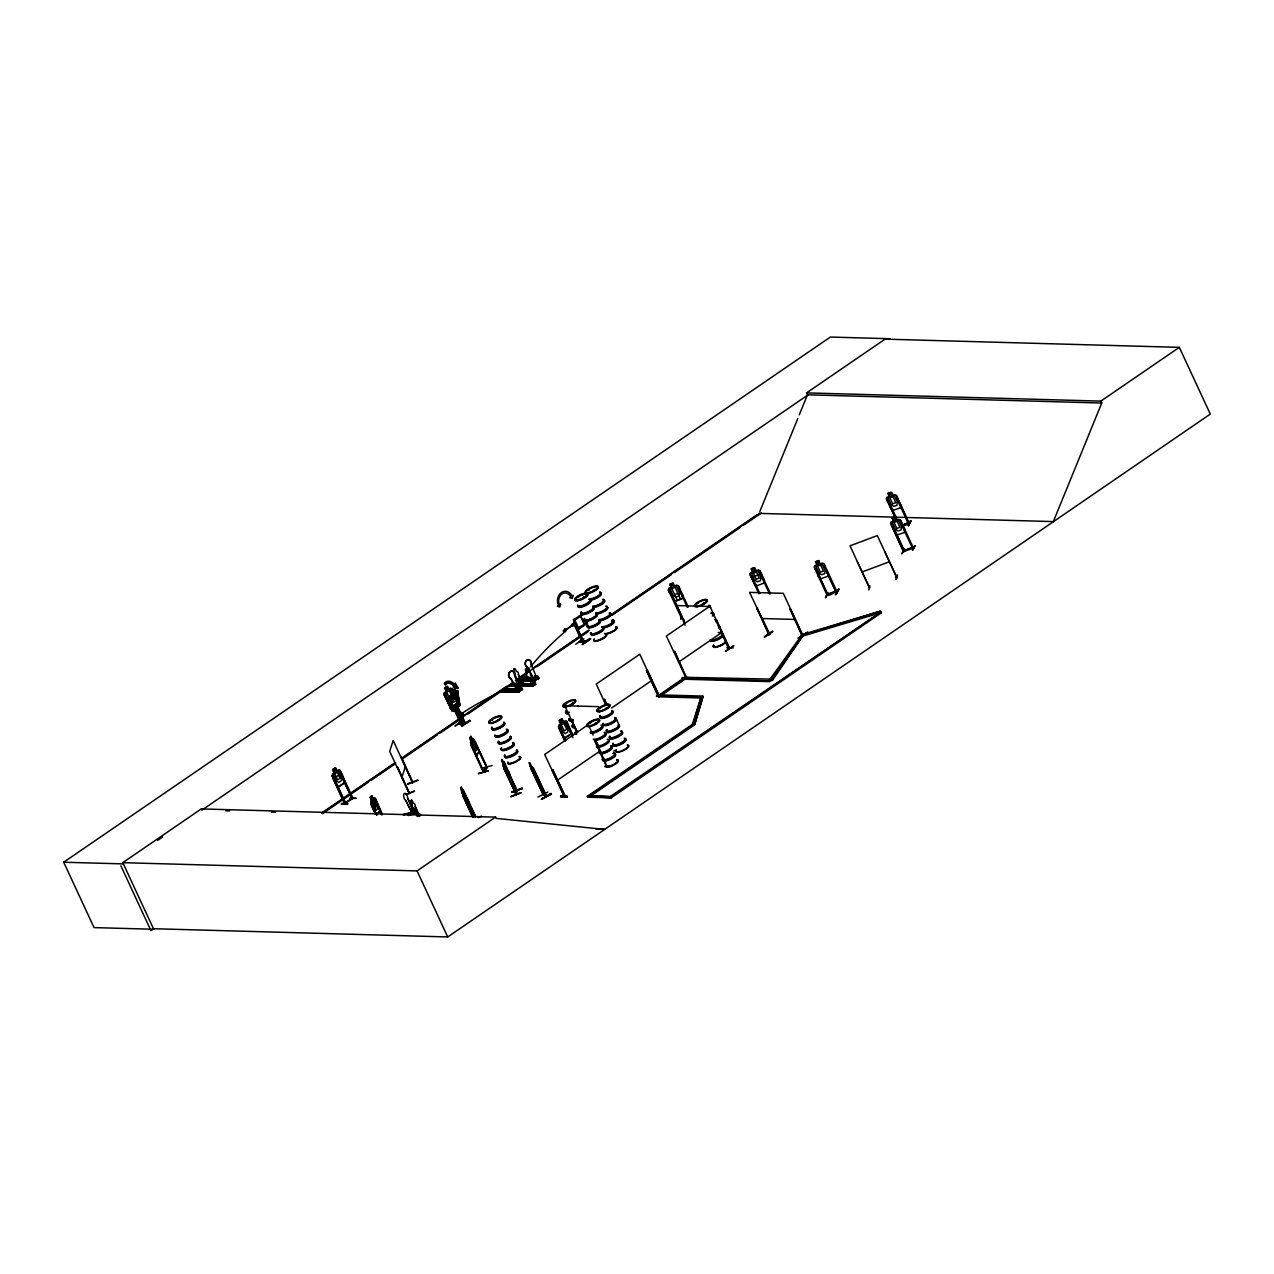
<?xml version="1.0" encoding="UTF-8"?>
<svg xmlns="http://www.w3.org/2000/svg" width="1274" height="1274" viewBox="0 0 1274 1274"><rect width="100%" height="100%" fill="white"/><g stroke="black" fill="none" stroke-linecap="round" stroke-linejoin="round"><path stroke-width="1.5" d="M412.314 809.659C411.932 812.111 413.493 805.709 413.811 812.939L408.699 814.484M517.849 687.594C518.279 688.326 518.47 688.31 519.107 687.578M517.77 688.199L518.805 688.422L517.658 688.119M521.034 683.119L522.945 682.546L523.471 684.472L534.969 684.759L534.984 682.88L533.615 682.991L534.347 683.995L531.624 685.858L531.099 684.711L531.736 685.476L534.029 683.899M533.519 685.014L533.121 683.485M532.994 683.039L533.408 683.485M535.462 677.115L534.698 676.207M420.611 815.599L420.102 814.07L418.78 814.659M564.939 631.745C562.535 633.576 563.076 627.047 564.939 631.745A303.483 287.669 68.8 0 0 530.462 666.907M572.36 624.945L565.672 630.009L572.711 625.216M419.146 814.325L418.382 814.691M420.388 815.121C416.057 815.201 419.433 812.541 419.242 816.156L418.891 813.704L419.91 815.583M412.489 809.595L412.887 811.554L411.183 813.64L410.562 812.286L415.499 810.837L414.862 809.468M414.353 812.271L412.712 809.946M530.446 763.365L529.236 762.696L533.663 772.729L536.418 776.232L535.781 773.987M682.514 594.496L682.832 598.207L674.87 601.439L668.34 590.037L668.882 588.413L671.366 587.537L670.156 589.336L672.943 595.34L675.841 597.219L678.994 595.929L679.504 592.681L676.717 586.677L674.519 586.295L676.781 585.196L678.501 585.897L688.294 607.013M671.191 587.521L669.71 584.256L673.102 582.871L680.491 599.146M674.87 601.439L682.832 598.159L678.501 585.849M344.474 782.634L344.091 778.876L340.015 770.229L336.798 770.929L335.38 767.728L332.625 769.56L334.186 772.777L331.973 775.755L344.904 803.942C343.614 803.146 345.636 801.266 345.381 803.432L344.681 803.926M345.811 803.353L333.374 777.236L345.588 803.321M564.111 796.568L564.923 796.011L552.789 769.862L565.13 796.075L564.191 796.521L552.056 770.372L553.012 769.878M658.722 696.814L646.444 670.618L658.499 696.814L658.897 695.254M686.925 677.513L685.794 678.118L685.476 677.051M717.119 622.572L728.632 648.769L729.094 647.208M670.22 591.582L669.296 591.948L670.22 591.582L682.354 617.715M678.485 588.094L679.408 587.728L678.485 588.094L687.371 607.395M680.905 617.189L681.526 618.097L668.34 590.005M681.08 617.126L682.147 616.998M451.33 707.532L450.232 708.057L451.649 708.169L444.578 693.852L443.846 694.362L451.76 710.335L450.216 708.121M452.716 710.366L450.534 696.002L449.531 696.368L452.047 710.796L459.962 705.223L457.509 690.827L459.388 705.732L458.353 702.468M453.783 708.774L459.659 704.793L457.907 701.289M517.945 688.183C521.209 695.222 516.034 683.804 520.031 689.091L522.738 689.425L521.464 687.562L519.394 687.737M518.645 687.801L518.168 687.562M534.602 676.446L535.669 676.239L534.698 677.099M575.02 624.515L572.79 625.964L572.09 624.467L574.096 623.082L575.115 624.244M574.813 625.582L576.135 624.308L574.558 625.311L582.409 641.921L583.301 641.3L573.443 619.737L574.478 619.164M513.868 668.611L515.206 668.834L516.464 671.446A2.516 2.086 -88.4 0 1 518.438 674.615L521.958 683.278L520.047 684.52L515.779 676.367A2.516 2.086 -88.4 0 1 514.648 672.688L513.74 668.818M525.493 669.71L526.688 673.022A2.516 2.086 -88.4 0 0 527.898 676.701L532.166 684.855L533.997 683.612L530.462 674.949A2.516 2.086 -88.4 0 0 528.503 671.78L527.149 669.153M606.79 767.075L608.08 766.63M370.431 797.333L371.578 802.477L376.308 810.216L377.677 808.656L377.215 805.248L371.705 795.788M411.072 800.773L412.187 804.388A2.516 1.465 77.7 0 0 413.668 808.034L417.808 816.188M458.513 702.197L452.206 706.513L458.513 702.197L457.78 690.986L456.697 690.635L457.78 691.129M446.171 691.368L443.989 694.362L451.729 710.335M444.069 694.362L444.371 692.626M416.12 811.251L415.021 809.277L412.043 809.834M565.051 741.006L558.522 726.817L558.856 725.097L565.162 720.813L566.627 721.307L571.214 733.776L564.844 738.076L562.598 735.448M488.117 770.866L478.546 773.414M501.016 692.148L504.982 688.438C512.259 687.562 494.726 695.715 506.718 688.486M501.176 691.75L519.473 691.671L501.51 691.83M504.186 689.935L505.109 688.788M505.014 689.409L505.173 689.011A193.043 18.76 -22.1 0 0 462.414 713.058C458.688 716.625 465.711 715.096 462.414 713.058M520.222 684.409L520.668 685.953L509.25 685.635L533.631 685.683M532.261 684.743L532.787 685.89L535.844 684.122L524.092 683.708C521.655 687.849 507.514 685.316 510.173 685.03M510.396 685.03L513.119 683.167L511.511 684.106M520.716 679.345L523.28 677.147L517.451 679.886L517.483 680.842L535.239 680.873M520.748 678.596L538.791 678.485M520.859 678.548L538.472 678.708L538.026 676.207L535.908 676.446L538.345 677.8L537.708 676.43L535.16 676.271M520.891 677.975L521.544 677.099L518.821 678.962M501.813 691.607L519.107 691.686M532.787 686.256L521.607 685.348M521.814 685.603L520.795 685.699M508.023 690.062L521.91 690.062M517.148 684.297L523.805 683.788L512.052 683.374L509.425 685.332M523.471 683.692L517.26 684.042M523.55 684.058L521.369 685.571M535.016 684.536L535.813 684.186L517.228 683.883M539.3 678.118L537.071 677.864L536.29 676.16M408.333 815.551L413.907 813.624M414.289 813.194L408.301 814.962M415.754 811.729L413.859 814.038M415.881 811.204L402.918 814.5M415.881 811.57L404.447 814.691M521.496 683.071L520.509 682.705L521.416 682.944M532.628 683.151L533.424 683.342L532.723 682.944M535.908 676.446L535.191 676.988M418.557 814.197L418.716 814.054M466.268 797.03L466.921 801.489L462.765 793.575L461.156 787.284L475.664 817.096M460.949 788.622L461.268 787.252M462.08 792.81L460.774 788.606M475.759 816.73L463.545 790.326L462.876 789.657L462.685 790.66L461.188 787.443M462.191 792.762L463.035 789.737M472.686 817.319L463.083 796.043L473.148 816.825M464.086 792.476L475.409 816.873M466.077 797.699L465.727 798.925L463.29 791.695L475.313 817.239M468.959 802.493L468.036 805.709L466.555 802.875M501.59 760.769L502.004 759.336L517.308 790.899L516.416 790.119M502.227 760.244L502.497 762.107L502.72 761.326M503.501 762.553L503.74 761.709L502.816 764.91M503.724 768.493L516.257 794.514L503.294 766.343L503.134 763.874M503.628 761.741L509.759 774.672L508.788 777.809L509.696 774.592M510.826 796.791L521.162 792.667L510.842 796.505M512.037 792.269L522.308 788.367M515.763 794.673L515.954 793.145M515.652 793.559L516.527 790.437M515.413 793.686L516.894 790.294M504.393 762.378L516.846 790.788M517.403 790.565L516.209 794.498L503.294 766.343M397.44 767.123L409.559 793.288L409.161 792.285M400.864 756.422L412.537 782.714M407.776 784.211L417.999 780.5M397.488 766.932L409.209 793.399L389.701 751.373L393.188 740.481L412.633 782.698M522.324 684.106L521.448 682.195L522.42 684.106C521.4 686.208 519.537 681.51 521.369 683.151M532.548 683.151L533.583 682.53L534.459 684.441M857.338 561.834L869.585 587.776M869.999 585.817L868.804 589.958M884.682 551.61L896.896 577.584M895.972 577.265L896.466 576.628L896.848 577.759L877.34 535.59L850.013 545.813L869.521 587.983M896.004 579.16L897.262 575.084M896.227 579.559L897.533 575.529M401.836 777.506L405.323 766.63M461.299 725.193L462.685 724.619L461.299 725.193L453.815 708.742M880.971 611.966L609.991 797.795L609.609 796.983L880.971 611.966L881.353 612.794L611.217 797.827L587.68 797.174L587.298 796.361L692.355 724.396L701.05 697.181L702.643 696.082L701.433 697.993L658.037 696.782L657.671 695.97L684.902 677.306L772.363 679.138L804.101 633.99L772.729 679.95L769.241 681.606L684.918 679.249L684.536 678.437L768.859 680.794L802.19 634.563L880.27 611.186L880 612.937L803.83 635.742L803.448 634.914L880.27 611.186M587.68 797.174L692.738 725.209L701.05 697.181L657.671 695.97M694.346 723.648L692.355 724.396L692.738 725.209L694.728 724.46L703.057 696.432L701.05 697.181M694.728 724.46L703.057 696.432M574.192 620.804L574.256 619.164L574.765 620.247M586.645 622.413C583.412 626.012 575.211 627.875 578.81 628.974M545.368 795.597L545.511 795.772M545.798 796.537L531.417 767.059L535.223 773.668M530.812 766.04L529.236 762.696L532.994 767.983L546.594 796.425L533.551 768.302L530.127 765.435L543.584 794.721L530.764 768.572M668.468 590.037L668.993 588.508M896.227 519.999L886.449 498.898L886.991 497.338L886.577 498.898M890.717 523.534L891.243 522.053M420.866 815.376L418.748 815.471M750.577 572.902L750.052 574.383L754.033 582.951M525.414 669.71L526.242 668.834M486.509 767.075L483.276 770.659M487.178 767.267L483.34 772.06M487.194 767.298L473.227 738.522L479.263 751.485L476.619 755.179L479.374 751.453M444.419 683.851L444.769 683.151A10.511 5.367 50.9 0 1 453.05 684.249L454.054 685.093L455.344 683.246L458.114 687.833L457.27 688.533L453.337 687.036L454.627 685.189A8.998 4.586 50.9 0 0 446.664 683.533L445.502 684.823L444.419 683.851L445.629 682.45A10.511 5.367 50.9 0 1 453.91 683.549L454.914 684.393L454.022 685.062M445.279 683.151L446.362 684.122M453.337 687.036L454.627 685.189M454.914 684.393L455.344 683.246M759.814 511.543L797.795 418.509M799.276 414.862L807.461 394.797L806.585 392.886L885.064 339.139L1179.326 347.356L1210.3 414.082L604.672 829.422L496.112 818.37L495.538 817.144L201.276 808.926L122.798 862.673L153.708 929.256L94.037 927.599L63.7 862.227L830.377 337.053L890.032 338.725M1053.343 521.592L1101.739 403.03L1100.847 401.119L806.585 392.886M750.848 576.182L751.756 575.848L759.782 593.429M760.737 572.79L759.814 573.109L769.592 593.875M454.898 691.989L456.363 692.021L457.159 697.356L456.172 700.573L453.703 702.308L452.031 700.939L451.251 695.604L452.429 693.709L451.904 690.827L454.563 688.963L454.993 692.037L456.761 690.795L450.534 694.951L449.913 696.607L452.286 706.56L451.06 704.156M752.727 572.058L751.246 568.793L754.574 567.615L756.071 570.832M763.811 579.495L759.925 570.784L758.205 570.115L750.45 572.87L749.924 574.383L758.874 593.764M756.453 585.801L753.937 582.966L756.438 585.865L764.289 583.03L763.938 579.431M483.26 772.124L471.221 745.959L471.874 745.417L483.706 771.614M445.502 684.823L445.804 684.234A8.998 4.586 50.9 0 1 453.767 685.89M818.752 560.624L815.424 561.802L817.064 565.099L815.917 566.739L818.704 572.743L821.555 574.749L824.644 573.682L825.106 570.545L822.319 564.541L820.153 564.048L818.752 560.624L815.583 561.882M815.089 569.08L815.997 568.761L827.925 595.149L815.997 568.761M818.131 575.928L820.647 578.778L828.45 576.071L828.1 572.488M823.975 566.166L836.19 592.314L823.975 566.166L824.883 565.847M820.647 578.778L818.258 575.832M827.16 595.229L814.166 567.264L814.675 565.752L822.383 563.108L824.087 563.856L837.129 591.964C837.719 589.193 830.744 596.232 827.24 595.356M827.638 594.13L826.89 594.21M825.393 597.729L827.941 592.585L825.823 597.474M825.791 597.522L827.638 593.238M835.569 591.391L827.845 594.353M836.604 593.875C844.296 577.918 829.04 605.962 838.833 589.48M836.047 594.098L838.388 589.559M887.755 493.357L889.395 496.685L888.233 498.325L891.02 504.329L893.87 506.335L896.96 505.284L897.422 502.147L894.635 496.143L892.485 495.634L891.004 492.369C883.025 495.57 893.854 489.089 892.564 495.443M886.449 498.898L896.625 520.254L898.775 520.763L901.562 526.767L901.1 529.904L898.011 530.971L895.16 528.949L892.373 522.945L893.536 521.321L891.896 517.977L895.208 516.846L896.705 520.063M888.312 500.363L887.325 500.825L888.312 500.363L898.027 521.273M896.402 495.443L909.206 523.678L896.402 495.443L894.714 494.71L886.975 497.386M890.462 507.514L892.963 510.364L900.734 507.721L900.384 504.138M896.37 497.608L897.278 497.29L896.37 497.608L908.41 523.933L907.884 522.977L909.063 522.436M895.208 516.846L892.039 518.104M891.466 525.445L892.453 524.984L904.381 551.371L903.505 551.642L891.545 525.302M892.453 524.984L904.476 551.308M894.587 532.15L897.103 535L904.906 532.293L904.556 528.71M901.339 522.069L900.431 522.388L912.646 548.537L913.506 548.234L900.543 520.079L898.823 519.378L891.115 522.022L890.59 523.518L903.616 551.594L903.123 550.527L904.094 550.352M908.41 523.933L908.187 522.706L901.737 525.398L909.079 522.451M910.432 520.748C905.862 532.898 910.416 518.693 911.165 521.082M910.607 521.114L908.473 525.573M908.362 525.684L910.703 521.162M904.349 548.871L902.119 553.282M901.849 553.935L904.508 549.285M912.996 547.294L912.041 547.629L912.646 548.537M912.216 547.724L904.301 550.559L913.092 547.103M912.503 550.304L915.21 545.654M912.55 550.193L914.843 545.782M449.531 696.368L452.047 710.796L451.314 708.599L452.222 707.978M451.617 710.621L459.771 705.016M459.388 705.732L457.175 701.799M491.541 720.176L492.226 719.38L491.653 719.985M508.836 690.572L511.113 689.616M510.985 689.345L508.788 690.365M498.421 719.858L497.847 720.176M498.723 720.113L498.261 719.523M525.414 679.217L527.691 678.262M527.563 677.991L525.366 679.026M577.727 596.853L578.492 596.853M577.982 597.156L578.173 596.789M583.54 597.331L584.495 596.678M588.699 589.48L588.126 589.719M588.254 589.639L589.002 589.766M584.623 597.044L585.371 596.869M583.747 597.076C582.361 599.003 587.011 596.678 584.463 596.71M594.178 589.926L594.432 589.751M594.417 589.926L595.372 589.591L594.592 590.101M595.754 589.926L594.751 590.435M565.99 703.184L565.608 703.949L566.468 703.662M572.918 703.184L571.564 703.949L572.981 703.853M571.978 703.678L572.599 703.184M590.021 723.011L590.547 722.852M589.543 723.425L590.515 722.82L589.782 723.393M599.783 708.344L600.452 708.312M599.895 708.328L600.468 707.739M596.917 723.075L595.436 723.839L596.168 722.692M595.245 723.664L597.219 722.915M595.706 722.963L597.108 722.836L596.152 722.724M605.787 708.981L607.38 707.898M605.819 708.344L606.615 708.057M697.818 602.905L697.181 603.637L698.263 603.08M698.041 603.048L697.77 603.51M704.633 603.303C701.13 605.214 706.003 601.822 704.188 603.621M512.355 683.533L511.861 683.835M521.735 677.657L533.599 677.911M522.913 684.457L524.044 684.106M518.231 692.276L522.244 689.266M523.518 684.472L535.319 684.488M519.426 691.766L500.889 691.241M521.496 690.03L506.272 689.6M521.385 690.412L507.992 690.046M534.714 681.272L533.933 679.01L534.889 680.157L538.345 677.8M535.59 680.396L534.746 680.714L538.87 678.134M341.161 804.085L347.834 804.021M347.691 803.512C339.664 802.54 339.457 804.77 347.515 804.308M579.144 641.395L585.706 641.953M578.985 642.08L585.355 642.271M567.296 796.616L560.783 795.963L567.408 796.648L560.56 796.791L566.946 796.935M567.121 796.154L560.735 796.043M618.814 726.244L618.511 726.546M682.418 677.593L688.836 677.657L688.629 678.501M682.243 678.309L688.629 678.485M682.593 678.023L689.091 678.198M459.022 723.584L465.456 723.807L457.143 706.592M458.672 723.871L464.994 724.094M411.024 800.55L411.852 800.247M411.295 800.327L410.913 801.41M801.442 636.984L770.834 680.523L770.452 679.695M580.737 616.473L582.823 613.527L580.737 616.473L584.24 624.021L587.378 623.177M474.772 752.472L476.619 755.179L470.839 743.841L471.412 741.102L469.803 737.917L470.982 736.34L469.899 737.98L471.412 743.029L475.982 750.816L477.065 749.335L476.46 745.959L470.982 736.34M473.339 738.49L472.574 739.525M473.371 738.617L470.616 742.185L470.663 743.873L483.833 771.917M474.39 741.659L475.043 741.118L486.875 767.728L476.81 746.883M478.419 773.684L488.34 770.69L478.642 773.509M492.098 765.578L481.986 768.142M486.158 767.171L483.212 771.088M483.77 771.933L487.257 767.219M578.269 627.907L578.762 628.862L574.972 620.263M461.284 714.125C458.64 716.816 459.898 710.191 461.618 712.803M410.562 812.286L411.199 814.182M414.114 812.318L412.792 809.468L413.636 808.64L414.958 811.506M413.174 811.57L414.13 813.736M413.811 812.939L415.499 810.837M769.257 633.465L768.859 633.672M768.684 634.627L769.719 634.388L756.915 608.255L768.795 634.627M801.696 634.372L801.537 634.834M458.576 702.515L457.446 703.105L458.114 702.595M351.465 798.002L352.372 797.397M339.855 772.761L340.811 772.267L352.372 798.862L339.855 772.761L352.341 798.846M375.32 814.134L371.275 805.423L371.992 804.881L376.849 815.328M716.529 622.556L717.533 622.078L729.54 648.148M370.336 797.349L371.801 795.772M370.83 797.604L371.705 796.6L371.323 798.687M373.298 798.814L374.301 797.683L375.273 798.4M374.301 797.683L370.845 801.68L370.782 803.321L375.639 814.054M376.77 814.436L380.337 810.646L375.304 798.304L382.407 814.309M371.833 800.486L370.845 803.305L376.786 814.58L380.337 810.646M486.939 767.681L474.724 741.564M582.457 641.841L574.319 624.212L575.402 623.607L574.319 624.212M454.961 708.36L462.605 724.699M457.7 706.592L456.267 707.15L464.007 723.377L464.803 722.884L457.223 706.544M465.137 723.011L457.669 706.56M585.196 596.98L583.763 597.713M492.226 719.46L492.019 720.129M565.911 703.2L566.643 703.359M605.676 708.567L606.52 708.694M418.015 814.771L419.035 813.672M411.916 800.406L413.461 803.193A2.516 1.465 77.7 0 1 415.292 806.378L418.955 815.026L417.681 816.22L413.668 808.034M418.366 815.822L416.853 816.045M451.394 708.551L452.493 708.137L452.811 710.255M459.038 703.646C459.325 703.375 458.688 702.324 458.863 705.637M680.842 619.467L680.921 616.425M684.648 623.034L683.565 619.068M463.943 723.377L456.92 706.656M344.792 803.814L353.041 798.352L339.935 770.34L338.55 769.878L332.387 774.098M658.578 696.751L659.598 696.257M607.22 767.219L594.894 741.022L606.95 767.187L607.985 766.677M577.87 596.917L578.587 597.092M498.405 719.603L497.768 720.415M450.837 701.019L448.305 699.394L445.486 693.406L446.314 691.4L444.594 688.151L447.317 686.304L452.716 694.298M444.387 692.706L450.534 688.31L451.999 688.788L451.092 689.345L452.764 692.897M451.904 690.827L454.563 688.963M450.662 695.063L452.525 693.773L452.015 690.858M450.534 696.002L450.964 704.235M451.426 708.153L457.764 703.758M344.681 803.942L332.625 777.745L333.581 777.236M573.523 619.912L582.6 613.702M573.921 620.693L574.924 620.151M573.969 620.804L583.014 614.578M572.09 624.467L574.271 623.082M575.896 624.69L574.685 625.582L575.593 624.961M577.855 628.623L578.077 628.034M587.059 623.289L577.902 629.404L586.836 623.289M356.147 798.272L350.191 797.97M345.27 802.636L351.815 798.288M575.705 644.278L583.938 638.752M582.552 644.453C598.239 634.93 586.741 638.29 582.568 644.485M582.218 644.469L590.626 638.815M685.046 625.231L683.66 621.441M683.963 621.648L683.39 621.632M576.803 732.598L572.074 721.61L577.663 732.407M604.561 699.458L603.605 699.967L604.561 699.458L607.061 704.856M572.647 721.61L571.787 721.801M646.444 670.618L647.399 670.108L659.486 696.321M729.11 648.45L709.937 606.185L666.366 636.029L686.145 678.071L674.694 651.412L673.962 651.922M756.629 608.446L757.489 608.271M656.747 695.763L660.935 695.7M682.259 678.357L682.45 677.513M726.833 647.733L733.283 647.909M685.444 677.051L686.463 676.558L685.348 677.163M728.282 648.02L728.855 647.319M594.894 741.022L595.85 740.528L598.366 745.927M733.537 645.743L725.384 651.428L733.84 645.775M801.951 635.551L790.071 609.179L802.397 635.567M764.496 636.793L772.649 631.156L764.496 636.761M764.432 637.287L772.808 631.601M769.703 634.356L749.542 592.378L783.271 593.318L802.843 635.344M613.606 751.087L616.409 749.781M604.784 766.534L611.6 766.375L605.198 766.184M606.934 766.168L607.523 765.77M807.127 632.652C779.385 649.931 826.093 619.944 798.941 638.178M153.692 928.714L150.937 930.609L120.855 865.794M157.705 840.378L162.61 837.018M808.162 394.813L201.849 810.153L201.276 808.926M332.769 769.607L335.333 767.888M333.454 778.796L341.512 773.286M332.036 775.755L338.295 787.014L344.649 782.698L344.028 778.876M338.295 787.014L344.665 782.698M462.207 724.572L454.627 708.233L453.687 708.79L455.025 708.36M322.832 812.191L340.875 799.833M344.155 797.588L394.988 762.76M401.549 758.269L506.511 686.368M521.273 676.255L526.194 672.895M532.755 668.404L588.508 630.2M611.472 614.482L757.441 514.489M321.892 813.338L395.688 762.776M402.25 758.285L512.132 683.023M515.413 680.778L589.209 630.216M610.533 615.613L759.766 513.39M322.306 813.768L368.186 782.347M371.467 780.102L394.399 764.384M402.6 758.763L436.998 735.194M440.278 732.948L461.586 718.361M468.131 713.87L513.119 683.167M518.024 680.491L527.118 673.468M536.959 666.732L587.744 631.936M612.332 615.103L671.318 574.685M674.599 572.456L740.13 527.547M743.411 525.302L761.438 512.96M507.88 688.533L503.947 691.671L507.88 688.533L509.616 688.581L505.682 691.718L509.616 688.581M526.178 677.227C514.186 684.457 531.736 676.303 524.442 677.179L520.509 680.316M521.878 679.376L524.442 677.179M455.232 725.607L463.322 720.431M455.152 726.1L463.577 720.431M511.145 688.629L507.227 691.766L511.145 688.629L513.04 689.011L508.963 691.814L512.896 688.677M525.159 679.472L527.723 677.274L523.789 680.412M521.544 682.195L520.588 682.816M529.458 677.322L525.525 680.459L529.618 677.657M522.945 682.546L523.168 683.597L520.859 685.173L520.445 684.265M461.634 725.798L470.345 720.686L461.57 725.75L469.803 720.192L462.159 726.276M525.254 683.74L522.42 685.364M525.923 683.533L523.311 685.619L527.086 683.565M518.9 688.056L521.464 687.562M517.228 690.731L520.079 688.868L514.664 675.889A3.758 3.121 -88.4 0 0 512.514 671.255A3.758 3.121 -88.4 0 0 508.66 673.898A3.758 3.121 -88.4 0 0 510.81 678.516L517.355 690.731L510.938 678.532A3.758 3.121 -88.4 0 1 508.804 673.898A3.758 3.121 -88.4 0 1 512.642 671.271A3.758 3.121 -88.4 0 1 514.792 675.889L514.664 675.889M533.79 679.392L536.641 677.529L531.226 664.534A3.758 3.121 -88.4 0 0 529.22 659.916A3.758 3.121 -88.4 0 0 525.366 662.56A3.758 3.121 -88.4 0 0 527.372 667.178L533.917 679.392L527.516 667.178A3.758 3.121 -88.4 0 1 525.366 662.56A3.758 3.121 -88.4 0 1 529.092 659.916A3.758 3.121 -88.4 0 1 531.226 664.534L531.369 664.534M520.031 689.091L516.575 691.463L515.636 690.317L516.432 692.021M528.105 683.597L525.493 685.683L529.267 683.628M532.086 684.855L533.997 683.612M534.984 682.88L535.191 683.931L532.898 685.508L532.468 684.6M564.828 741.006L559.175 728.808L559.907 728.298L565.783 740.497M572.902 737.773L566.436 723.823L567.169 723.329L572.838 735.528M571.214 733.776L564.86 737.933L562.614 735.369M611.6 708.01L651.938 680.364M678.501 662.177L722.071 632.334M686.129 677.338L658.897 696.002L659.279 696.814L686.511 678.166L686.16 676.605M661.254 694.585L685.285 678.118L702.197 678.596M1100.847 401.119L1179.326 347.356M122.798 862.673L417.076 870.906L495.538 817.144M827.574 594.13L826.794 594.401M556.818 780.628L600.388 750.784M903.346 550.432L904.237 550.129L904.381 551.371M693.582 724.428L588.54 796.393L588.907 797.206L693.964 725.24L692.355 724.396M153.453 928.714L447.715 936.947L604.784 829.358L596.057 829.183M451.601 709.602L452.843 708.774L454.754 709.729L453.56 710.796L451.601 709.602L453.56 710.796M453.512 710.542L454.754 709.729M686.208 678.007L685.619 677.163M659.168 696.305L639.803 654.231L596.232 684.074L606.106 705.35M564.032 795.565L564.923 795.279M588.238 589.989L589.098 589.703L588.062 590.165M604.672 610.772L604.497 611.026A7.023 2.038 -24.9 0 1 596.328 614.132M491.732 719.794L492.098 719.396M596.312 722.677L596.152 723.552M686.495 677.609L674.694 651.412M564.462 796.505L544.683 754.495L588.254 724.635L593.111 735.098M575.354 625.566L583.142 641.809L573.73 619.737M455.057 708.248L461.825 725.193L454.388 708.758M459.532 705.079L457.509 690.827M543.122 794.928L530.271 766.343M534.029 770.499L546.212 796.664L543.377 794.498M536.036 778.462C541.673 783.94 535.303 772.092 538.599 779.991L536.036 778.462L534.172 775.038L536.131 778.398M537.947 797.046L547.931 791.982M541.45 799.069L551.435 794.052L541.657 799.292M412.999 782.554L400.912 756.23M454.388 708.344L462.048 724.651M459.564 705.111L459.452 702.961M703.758 603.143L704.729 602.984M515.397 684.425L514.839 684.6M913.442 548.25L912.917 547.326M668.993 588.54L676.781 585.371M671.86 588.652L675.013 587.362M674.647 594.655L677.8 593.365M682.338 617.587L681.526 618.065M501.637 760.658L507.673 773.589L507.004 769.13M508.406 771.009L509.759 774.672M462.446 794.291L462.128 792.683L473.052 817.175M467.558 798.957L469.023 802.572M522.229 788.479L511.766 791.998L522.292 788.638M511.798 792.014L522.053 788.112M510.842 796.553L521.114 792.651M477.861 817.303L481.572 816.284L478.148 817.574M862.148 571.946L889.475 561.738M464.548 723.457L456.92 707.102M417.776 779.991L407.505 783.797M414.273 790.947L405.928 794.721L414.464 791.361M751.326 577.425L761.326 573.889M902.119 525.923L909.509 523.391M902.04 526.082L909.333 523.582M903.6 551.594L913.649 548.011M835.76 591.343L836.747 590.849L827.925 594.194M571.389 704.156L571.994 704.315M802.572 635.376L874.935 613.718M452.445 710.096L451.092 701.194M407.664 798.129L413.429 811.028L407.664 798.129A3.758 1.831 74.8 0 0 405.514 793.511A3.758 1.831 74.8 0 0 403.635 795.852A3.758 1.831 74.8 0 0 405.769 800.47L411.9 812.732M405.769 800.47L412.091 812.685M413.636 808.64L414.735 811.57M403.221 814.771L415.722 811.745M406.247 814.564L415.42 811.474M408.763 814.691L414.56 813.162L408.604 815.233M458.767 705.43L456.952 701.799M587.346 623.066L584.225 623.878L580.864 616.473M374.795 811.968L376.881 814.564M582.935 641.873L574.096 623.082M596.614 722.979L595.436 723.329M412.25 800.868L411.327 800.247M411.088 802.031L412.314 804.356M415.165 806.41L418.955 815.026M533.073 686.049L521.4 685.715M518.311 692.228L500.905 692.196M526.162 668.834L527.022 668.961M587.107 641.013L580.769 640.902M460.073 722.868L466.395 723.043M466.125 722.629L458.847 723.17M466.746 722.82L460.041 723.011M656.365 695.986L662.735 696.13M769.273 634.659L757.218 608.462M516.83 791.074L508.772 773.637M444.594 688.151L447.27 686.463L448.719 689.68M448.814 689.505L450.47 688.31L451.936 688.884M450.359 705.573L448.114 702.882L450.423 705.573M572.79 625.964L572.281 624.467M580.323 641.061L586.709 641.188M789.784 609.386L790.644 609.195L802.572 635.535M349.729 798.272L356.115 798.416M807.461 394.797L1101.739 403.03M759.081 513.374L1054.044 521.607M710.016 606.504L676.287 605.548L684.377 622.986M881.353 612.794L879.745 611.934M761.677 618.511L795.406 619.451M718.186 632.525L722.151 632.637M525.493 670.665L526.688 673.022M723.775 679.201L747.297 679.854M518.343 674.615L521.958 683.278M521.544 677.099L523.28 677.147M524.554 678.692L538.711 678.532M535.844 679.392C532.198 676.86 536.704 673.405 537.246 678.548M522.213 679.79L529.825 680.013M534.889 680.157L533.153 680.109L532.516 678.739L532.994 680.666M530.334 680.173L520.349 679.982A303.483 287.669 68.8 0 1 529.299 668.34M517.61 680.236L535.16 680.969M516.081 683.246L517.34 683.517M523.996 683.469L525.159 683.501M509.345 685.237L533.663 685.635M518.152 687.992L519.346 687.036L520.668 689.887M507.02 688.836L516.527 689.107M505.523 689.043L517.037 689.266M506.224 689.393L521.448 689.807M660.489 694.903L702.643 696.082M451.092 689.345L452.987 692.913M662.783 695.779L683.851 696.368M598.43 706.656L564.701 705.716L577.377 732.598M459.659 704.793L457.684 701.289M566.627 721.307L573.045 735.528M692.738 725.209L693.964 725.24M563.363 722.008L561.93 718.791L563.395 722.167L565.226 722.326L568.013 728.33L567.87 731.817L565.369 733.537L562.821 731.881L560.034 725.877L560.879 723.887L559.254 720.622L561.866 718.791L559.254 720.622L560.751 723.839M566.436 723.823L572.313 736.038M558.522 726.817L562.678 735.369M604.609 732.63L608.574 732.741M335.38 767.728L336.83 771.104L338.677 771.264L341.464 777.267L341.305 780.755L338.804 782.475L336.272 780.819L333.485 774.815L334.329 772.824L332.705 769.56M335.97 784.386L338.374 787.014M590.117 795.294L611.584 796.712L600.086 796.377M587.298 796.361L611.217 797.827M225.705 810.805L229.686 810.917M271.442 812.095L275.407 812.207M63.7 862.227L123.371 863.899M518.868 692.132L517.371 690.365L518.327 691.511L521.767 689.138L521.146 687.785M454.197 686.336L458.114 687.833M758.221 570.242L759.845 570.879M454.802 709.968L452.843 708.774M454.977 691.83L454.643 689.011M543.265 794.052L545.861 795.581L542.931 794.228M543.25 794.53L543.186 793.702M890.59 507.418L892.994 510.237M454.484 683.947L457.27 688.533M508.852 777.618L507.291 774.911L508.899 777.761M451.394 695.238L449.292 690.747L446.808 692.483L449.626 698.455M900.431 520.206L904.413 528.774L904.747 532.261M879.617 612.125L880 612.937M759.925 570.784L770.452 593.7M772.363 679.138L772.729 679.95M768.859 680.794L769.241 681.606M669.869 584.32L677.338 600.436M670.235 591.439L684.871 622.731M684.902 677.306L685.285 678.118M586.725 641.363L580.323 641.236M575.466 624.674L582.457 639.723M616.441 719.237L619.132 725.033M604.338 699.458L606.838 704.856M603.828 699.967L606.328 705.366M596.343 742.073L602.315 754.909M603.987 758.508L605.66 762.107M519.696 685.141L519.282 684.234L519.601 685.523M519.712 687.514L520.509 689.218M505.539 766.661L507.148 770.149M456.363 707.038L463.895 723.505M463.083 796.043L472.797 816.952M418.493 814.213L419.385 816.124M417.076 870.906L447.715 936.947M382.073 814.389L375.607 800.454L382.009 814.771M377.63 806.139L381.674 814.85M373.298 798.989L371.705 795.629L370.24 797.301L371.817 800.566M530.016 765.483L530.159 766.391M458.13 700.238L459.134 705.796M827.957 572.552L828.291 576.039M506.893 730.368A7.023 2.038 -24.9 0 1 502.673 735.703A7.023 2.038 -24.9 0 1 495.857 735.512M506.781 729.906A7.134 2.07 -24.9 0 1 503.341 734.891A7.134 2.07 -24.9 0 1 495.14 735.862M510.571 736.595A7.023 2.038 -24.9 0 1 504.663 742.153A7.023 2.038 -24.9 0 1 498.675 741.579M510.364 736.149A7.023 2.038 -24.9 0 1 504.456 741.707A7.023 2.038 -24.9 0 1 498.468 741.134M504.297 722.836A7.134 2.07 -24.9 0 1 498.293 728.473A7.134 2.07 -24.9 0 1 492.226 727.9M506.335 729.158A7.023 2.038 -24.9 0 1 502.943 734.079A7.023 2.038 -24.9 0 1 494.869 735.034M503.548 723.154A7.023 2.038 -24.9 0 1 499.328 728.489A7.023 2.038 -24.9 0 1 492.512 728.298M506.606 729.524A7.134 2.07 -24.9 0 1 503.166 734.525A7.134 2.07 -24.9 0 1 494.965 735.496M504.122 722.469A7.134 2.07 -24.9 0 1 498.118 728.091A7.134 2.07 -24.9 0 1 492.051 727.534M503.835 722.103A7.023 2.038 -24.9 0 1 497.927 727.645A7.023 2.038 -24.9 0 1 491.955 727.088M516.448 750.927A7.023 2.038 -24.9 0 1 513.04 755.848A7.023 2.038 -24.9 0 1 504.982 756.804M516.336 750.466A7.134 2.07 -24.9 0 1 512.037 755.864A7.134 2.07 -24.9 0 1 505.109 755.673M519.251 756.995A7.023 2.038 -24.9 0 1 515.03 762.314A7.023 2.038 -24.9 0 1 508.215 762.123M507.593 762.441A7.023 2.038 -24.9 0 0 515.667 761.486A7.023 2.038 -24.9 0 0 519.059 756.565A7.055 2.038 -24.9 0 1 515.747 761.661A7.055 2.038 -24.9 0 1 507.641 762.616M510.014 737.073A7.023 2.038 -24.9 0 1 505.794 742.392A7.023 2.038 -24.9 0 1 498.978 742.216M509.855 736.691A7.055 2.038 -24.9 0 1 505.619 742.041A7.055 2.038 -24.9 0 1 498.771 741.85M512.976 743.252A7.134 2.07 -24.9 0 1 510.333 747.806A7.134 2.07 -24.9 0 1 501.335 749.797M516.718 749.876A7.023 2.038 -24.9 0 1 510.826 755.418A7.023 2.038 -24.9 0 1 504.838 754.861M513.932 743.873A7.023 2.038 -24.9 0 1 508.867 749.048A7.023 2.038 -24.9 0 1 501.622 749.59M517.021 750.243A7.134 2.07 -24.9 0 1 511.017 755.864A7.134 2.07 -24.9 0 1 504.934 755.307M512.801 742.869A7.134 2.07 -24.9 0 1 509.361 747.87A7.134 2.07 -24.9 0 1 501.16 748.841M512.53 742.519A7.023 2.038 -24.9 0 1 508.31 747.838A7.023 2.038 -24.9 0 1 501.494 747.647M709.156 606.599A7.023 2.038 -24.9 0 1 710.446 607.698M711.943 612.603A7.023 2.038 -24.9 0 1 712.803 614.434M712.5 613.813A7.023 2.038 -24.9 0 1 713.36 615.645M715.112 619.435A7.023 2.038 -24.9 0 1 715.972 621.282M711.179 613.431A7.134 2.07 -24.9 0 1 712.421 616.059M711.003 613.049A7.134 2.07 -24.9 0 1 713.09 614.832M708.87 605.755A7.134 2.07 -24.9 0 1 710.175 606.87M708.583 605.389A7.023 2.038 -24.9 0 1 709.459 607.22M709.045 606.121A7.134 2.07 -24.9 0 1 710.351 607.236M715.287 619.865A7.007 2.022 -24.9 0 1 716.577 620.948M715.208 619.594A7.055 2.038 -24.9 0 1 716.084 621.425M722.039 634.372A7.023 2.038 -24.9 0 1 718.647 639.293A7.023 2.038 -24.9 0 1 710.573 640.233M721.928 633.895A7.134 2.07 -24.9 0 1 719.284 638.465A7.134 2.07 -24.9 0 1 710.287 640.44M725.702 640.567A7.023 2.038 -24.9 0 1 719.794 646.125A7.023 2.038 -24.9 0 1 713.822 645.552M724.651 640.01A7.023 2.038 -24.9 0 1 720.431 645.329A7.023 2.038 -24.9 0 1 713.615 645.138M725.607 640.312A7.055 2.038 -24.9 0 1 719.683 645.87A7.055 2.038 -24.9 0 1 713.679 645.313M721.482 633.162A7.023 2.038 -24.9 0 1 719.635 637.207A7.023 2.038 -24.9 0 1 710.462 639.978M721.753 633.528A7.134 2.07 -24.9 0 1 719.109 638.083A7.134 2.07 -24.9 0 1 710.112 640.074M719.539 627.302A7.023 2.038 -24.9 0 1 719.555 628.99M719.269 626.458A7.134 2.07 -24.9 0 1 719.284 628.178M718.138 625.948A7.023 2.038 -24.9 0 1 718.998 627.779M715.606 620.518A7.023 2.038 -24.9 0 1 716.482 622.349M719.444 626.824A7.134 2.07 -24.9 0 1 719.46 628.544M715.462 620.135A7.055 2.038 -24.9 0 1 716.752 621.234M603.271 599.99A7.134 2.07 -24.9 0 1 602.108 603.637A7.134 2.07 -24.9 0 1 592.936 607.077M606.185 606.504A7.023 2.038 -24.9 0 1 605.039 610.087A7.023 2.038 -24.9 0 1 596.009 613.463M604.672 600.994A7.023 2.038 -24.9 0 1 601.535 604.513A7.023 2.038 -24.9 0 1 594.401 607.348M603.382 600.468A7.023 2.038 -24.9 0 1 604.226 600.611M605.994 606.106A7.023 2.038 -24.9 0 1 604.847 609.689A7.023 2.038 -24.9 0 1 595.834 613.065M599.927 592.776A7.134 2.07 -24.9 0 1 598.748 596.423A7.134 2.07 -24.9 0 1 589.591 599.863M602.825 599.258A7.023 2.038 -24.9 0 1 601.678 602.857A7.023 2.038 -24.9 0 1 592.649 606.233M600.882 593.397A7.023 2.038 -24.9 0 1 598.191 597.299A7.023 2.038 -24.9 0 1 589.862 600.213M603.096 599.624A7.134 2.07 -24.9 0 1 601.933 603.271A7.134 2.07 -24.9 0 1 592.76 606.695M599.751 592.41A7.134 2.07 -24.9 0 1 598.589 596.057A7.134 2.07 -24.9 0 1 589.416 599.481M599.481 592.044A7.023 2.038 -24.9 0 1 598.318 595.643A7.023 2.038 -24.9 0 1 589.305 599.019M613.781 621.171A7.023 2.038 -24.9 0 1 611.074 625.072A7.023 2.038 -24.9 0 1 602.761 628.002M611.743 621.123A7.023 2.038 -24.9 0 1 612.921 621.027M611.6 620.645A7.134 2.07 -24.9 0 1 612.284 623.734A7.134 2.07 -24.9 0 1 602.475 627.636M615.724 627.063A7.023 2.038 -24.9 0 1 614.578 630.646A7.023 2.038 -24.9 0 1 605.548 634.022M616.393 626.808A7.023 2.038 -24.9 0 1 612.937 631.156A7.023 2.038 -24.9 0 1 604.529 633.481M607.348 607.316A7.023 2.038 -24.9 0 1 604.656 611.217M615.645 626.824A7.055 2.038 -24.9 0 1 613.781 630.885A7.055 2.038 -24.9 0 1 604.577 633.672M606.344 606.79A7.055 2.038 -24.9 0 1 605.198 610.389A7.055 2.038 -24.9 0 1 596.136 613.781M609.466 613.335A7.134 2.07 -24.9 0 1 608.303 616.982A7.134 2.07 -24.9 0 1 599.13 620.422M612.364 619.817A7.023 2.038 -24.9 0 1 611.217 623.416A7.023 2.038 -24.9 0 1 602.188 626.792M609.577 613.813A7.023 2.038 -24.9 0 1 608.431 617.412A7.023 2.038 -24.9 0 1 599.401 620.788M612.651 620.183A7.134 2.07 -24.9 0 1 611.472 623.83A7.134 2.07 -24.9 0 1 602.315 627.254M609.291 612.969A7.134 2.07 -24.9 0 1 608.128 616.616A7.134 2.07 -24.9 0 1 598.955 620.04M609.864 612.746A7.023 2.038 -24.9 0 1 607.172 616.648A7.023 2.038 -24.9 0 1 598.844 619.578M592.951 607.618A7.023 2.038 -24.9 0 1 589.543 612.539A7.023 2.038 -24.9 0 1 581.485 613.495M592.824 607.141A7.134 2.07 -24.9 0 1 588.54 612.555A7.134 2.07 -24.9 0 1 581.613 612.348M584.527 618.384A7.023 2.038 -24.9 0 0 591.343 618.575A7.023 2.038 -24.9 0 0 595.563 613.256A7.055 2.038 -24.9 0 1 591.423 618.75A7.055 2.038 -24.9 0 1 584.575 618.559M589.48 599.927A7.134 2.07 -24.9 0 1 586.04 604.927A7.134 2.07 -24.9 0 1 577.839 605.898M593.222 606.551A7.023 2.038 -24.9 0 1 587.33 612.109A7.023 2.038 -24.9 0 1 581.342 611.536M589.591 600.404A7.023 2.038 -24.9 0 1 585.371 605.723A7.023 2.038 -24.9 0 1 578.555 605.532M592.665 606.774A7.134 2.07 -24.9 0 1 588.365 612.173A7.134 2.07 -24.9 0 1 581.438 611.982M589.305 599.56A7.134 2.07 -24.9 0 1 585.865 604.561A7.134 2.07 -24.9 0 1 577.663 605.516M589.034 599.194A7.023 2.038 -24.9 0 1 585.642 604.115A7.023 2.038 -24.9 0 1 577.568 605.07M602.491 628.178A7.023 2.038 -24.9 0 1 598.27 633.497A7.023 2.038 -24.9 0 1 591.454 633.305M602.379 627.7A7.134 2.07 -24.9 0 1 598.095 633.114A7.134 2.07 -24.9 0 1 591.168 632.923M605.946 633.958A7.023 2.038 -24.9 0 1 600.038 639.5A7.023 2.038 -24.9 0 1 594.066 638.943M596.057 614.323A7.023 2.038 -24.9 0 1 591.837 619.642A7.023 2.038 -24.9 0 1 585.021 619.451M595.898 613.941A7.055 2.038 -24.9 0 1 592.49 618.877A7.055 2.038 -24.9 0 1 584.4 619.833M599.035 620.486A7.134 2.07 -24.9 0 1 594.735 625.9A7.134 2.07 -24.9 0 1 587.808 625.709M601.933 626.967A7.023 2.038 -24.9 0 1 598.525 631.888A7.023 2.038 -24.9 0 1 590.467 632.844M599.146 620.964A7.023 2.038 -24.9 0 1 594.926 626.282A7.023 2.038 -24.9 0 1 588.094 626.091M602.204 627.334A7.134 2.07 -24.9 0 1 597.92 632.732A7.134 2.07 -24.9 0 1 590.993 632.541M599.72 620.263A7.134 2.07 -24.9 0 1 593.716 625.9A7.134 2.07 -24.9 0 1 587.633 625.327M599.417 619.897A7.023 2.038 -24.9 0 1 593.525 625.454A7.023 2.038 -24.9 0 1 587.537 624.881M573.411 720.67A7.023 2.038 -24.9 0 1 569.892 719.253M573.173 720.304A7.134 2.07 -24.9 0 1 569.605 718.855M574.781 727.088A7.007 2.022 -24.9 0 1 572.727 725.336M574.574 726.642A7.007 2.022 -24.9 0 1 572.52 724.89M566.978 706.815A7.023 2.038 -24.9 0 1 565.051 703.949A7.023 2.038 -24.9 0 1 575.529 700.509A7.023 2.038 -24.9 0 1 568.602 706.29M568.347 713.424A7.134 2.07 -24.9 0 1 566.245 711.64M572.838 719.476A7.039 2.038 -24.9 0 1 568.889 718.791M568.586 713.79A7.039 2.038 -24.9 0 1 566.102 712.787M572.997 719.937A7.134 2.07 -24.9 0 1 569 719.237M568.172 713.042A7.134 2.07 -24.9 0 1 566.086 711.274M578.157 706.21A7.134 2.07 -24.9 0 1 578.603 706.592M569.494 712.246A7.023 2.038 -24.9 0 1 565.974 710.828M577.87 705.844A7.023 2.038 -24.9 0 1 578.3 706.226M575.068 727.709A7.007 2.022 -24.9 0 1 572.599 726.706M576.676 734.079A7.134 2.07 -24.9 0 1 575.37 733.537M576.501 733.697A7.134 2.07 -24.9 0 1 575.195 732.582M576.389 733.219A7.023 2.038 -24.9 0 1 575.1 732.12M574.877 727.358A7.055 2.038 -24.9 0 1 572.806 725.607M615.151 718.727A7.023 2.038 -24.9 0 1 611.743 723.648A7.023 2.038 -24.9 0 1 603.685 724.603M615.039 718.249A7.134 2.07 -24.9 0 1 611.584 723.25A7.134 2.07 -24.9 0 1 603.382 724.221M618.607 724.508A7.023 2.038 -24.9 0 1 612.698 730.05A7.023 2.038 -24.9 0 1 606.727 729.492M612.539 711.195A7.134 2.07 -24.9 0 1 606.551 716.816A7.134 2.07 -24.9 0 1 600.468 716.259M614.578 717.517A7.023 2.038 -24.9 0 1 611.186 722.438A7.023 2.038 -24.9 0 1 603.112 723.393M611.791 711.513A7.023 2.038 -24.9 0 1 607.571 716.832A7.023 2.038 -24.9 0 1 600.755 716.641M614.864 717.883A7.134 2.07 -24.9 0 1 611.409 722.884A7.134 2.07 -24.9 0 1 603.207 723.839M612.364 710.812A7.134 2.07 -24.9 0 1 606.376 716.45A7.134 2.07 -24.9 0 1 600.293 715.877M612.077 710.446A7.023 2.038 -24.9 0 1 606.169 716.004A7.023 2.038 -24.9 0 1 600.197 715.431M624.69 739.286A7.023 2.038 -24.9 0 1 620.47 744.605A7.023 2.038 -24.9 0 1 613.654 744.414M624.578 738.809A7.134 2.07 -24.9 0 1 620.295 744.223A7.134 2.07 -24.9 0 1 613.367 744.032M627.493 745.322A7.023 2.038 -24.9 0 1 624.101 750.243A7.023 2.038 -24.9 0 1 616.027 751.182M627.302 744.924A7.023 2.038 -24.9 0 1 623.91 749.845A7.023 2.038 -24.9 0 1 615.836 750.784M618.256 725.432A7.023 2.038 -24.9 0 1 614.036 730.75A7.023 2.038 -24.9 0 1 607.22 730.559M618.097 725.033A7.055 2.038 -24.9 0 1 613.861 730.384A7.055 2.038 -24.9 0 1 607.013 730.193M622.54 732.136A7.134 2.07 -24.9 0 1 615.231 737.726A7.134 2.07 -24.9 0 1 610.007 736.818M621.234 731.594A7.134 2.07 -24.9 0 1 622.094 731.754M624.133 738.076A7.023 2.038 -24.9 0 1 619.912 743.395A7.023 2.038 -24.9 0 1 613.097 743.204M622.19 732.216A7.023 2.038 -24.9 0 1 616.282 737.773A7.023 2.038 -24.9 0 1 610.31 737.2M625.263 738.586A7.134 2.07 -24.9 0 1 619.26 744.223A7.134 2.07 -24.9 0 1 613.192 743.65M621.059 731.228A7.134 2.07 -24.9 0 1 617.603 736.229A7.134 2.07 -24.9 0 1 609.402 737.2M620.772 730.862A7.023 2.038 -24.9 0 1 616.552 736.181A7.023 2.038 -24.9 0 1 609.736 735.99M604.8 733.585A7.023 2.038 -24.9 0 1 603.637 737.184A7.023 2.038 -24.9 0 1 594.624 740.544M604.688 733.107A7.134 2.07 -24.9 0 1 603.51 736.754A7.134 2.07 -24.9 0 1 594.353 740.194M608.462 739.812A7.023 2.038 -24.9 0 1 605.023 744.159A7.023 2.038 -24.9 0 1 596.598 746.484M607.411 739.223A7.023 2.038 -24.9 0 1 605.564 743.268A7.023 2.038 -24.9 0 1 596.391 746.038M602.188 726.037A7.134 2.07 -24.9 0 1 598.684 730.464A7.134 2.07 -24.9 0 1 590.133 732.821M604.226 732.375A7.023 2.038 -24.9 0 1 602.379 736.42A7.023 2.038 -24.9 0 1 593.222 739.191M602.284 726.514A7.023 2.038 -24.9 0 1 599.592 730.416A7.023 2.038 -24.9 0 1 591.279 733.33M604.513 732.741A7.134 2.07 -24.9 0 1 603.335 736.388A7.134 2.07 -24.9 0 1 594.178 739.812M602.013 725.67A7.134 2.07 -24.9 0 1 599.29 729.636A7.134 2.07 -24.9 0 1 590.817 732.598M600.882 725.161A7.023 2.038 -24.9 0 1 599.736 728.76A7.023 2.038 -24.9 0 1 590.706 732.12M614.339 754.144A7.023 2.038 -24.9 0 1 610.119 759.463A7.023 2.038 -24.9 0 1 603.303 759.272M615.087 753.81A7.134 2.07 -24.9 0 1 609.083 759.447A7.134 2.07 -24.9 0 1 603.016 758.874M617.142 760.18A7.023 2.038 -24.9 0 1 613.734 765.085A7.023 2.038 -24.9 0 1 605.676 766.04M616.95 759.782A7.023 2.038 -24.9 0 1 612.73 765.101A7.055 2.038 -24.9 0 1 605.962 765.069A7.023 2.038 -24.9 0 0 612.73 765.101A7.055 2.038 -24.9 0 0 617.046 759.925M608.749 740.433A7.023 2.038 -24.9 0 1 605.309 744.78A7.023 2.038 -24.9 0 1 596.885 747.105M608.606 740.067A7.055 2.038 -24.9 0 1 605.15 744.43A7.055 2.038 -24.9 0 1 596.694 746.755M610.883 746.453A7.134 2.07 -24.9 0 1 607.427 751.453A7.134 2.07 -24.9 0 1 599.226 752.424M613.781 752.934A7.023 2.038 -24.9 0 1 613.049 756.23A7.023 2.038 -24.9 0 1 604.37 759.861A7.023 2.038 -24.9 0 1 603.573 757.218M612.268 747.456A7.023 2.038 -24.9 0 1 605.086 752.95A7.023 2.038 -24.9 0 1 599.943 752.058M610.994 746.93A7.023 2.038 -24.9 0 1 611.838 747.074M612.842 753.396A7.134 2.07 -24.9 0 1 614.402 755.737A7.134 2.07 -24.9 0 1 605.898 760.084A7.134 2.07 -24.9 0 1 602.841 758.508M610.708 746.086A7.134 2.07 -24.9 0 1 607.252 751.087A7.134 2.07 -24.9 0 1 599.051 752.042M611.281 745.863A7.023 2.038 -24.9 0 1 607.029 750.641A7.023 2.038 -24.9 0 1 598.971 752.17M564.796 629.006C565.831 633.576 567.997 628.385 564.796 629.006M457.207 698.805L456.315 699.458L454.515 697.754L452.62 702.149L453.847 697.515C449.897 696.496 452.652 692.913 454.277 696.512L456.14 692.308L454.945 696.767L457.207 698.805M373.951 799.849L374.524 803.751L371.912 802.222L374.556 804.849L375.352 809.77L375.177 805.2L377.9 806.888L375.161 804.149L374.015 799.738M760.944 577.52L760.467 580.673L757.361 581.772L754.495 579.797L751.708 573.794L752.886 572.122L751.405 568.857L754.527 567.758L755.992 571.023L758.157 571.516L760.944 577.52M560.592 603.987L559.827 607.029L557.311 606.249L558.442 605.468A9.491 7.819 -88.9 0 1 561.436 592.521A9.491 7.819 -88.9 0 1 572.074 596.057L573.204 595.277L572.344 598.398L569.701 597.697L570.832 596.917A7.915 6.529 -88.9 0 0 561.945 593.971A7.915 6.529 -88.9 0 0 559.445 604.768L560.592 603.987M504.026 763.779L506.479 771.009L504.026 763.779M528.009 684.074L526.783 684.759L527.85 683.947M471.157 737.264L470.95 739.286L471.157 737.264M473.084 740.751L472.001 742.232L474.788 748.236L475.871 746.755L473.084 740.751M373.696 800.088L372.327 801.633L375.113 807.636L376.483 806.092L373.696 800.088M447.078 687.307L445.502 688.422L445.996 689.489L447.588 688.39L447.078 687.307M454.117 689.919L452.668 691.973L454.117 689.919M455.041 692.945L452.573 694.664L453.369 700.015L455.837 698.279L455.041 692.945M458.64 704.172L452.302 708.567L458.64 704.172M335.142 768.732L333.533 769.83L334.027 770.913L335.635 769.799L335.142 768.732M337.323 772.171L334.823 773.891L337.61 779.895L340.11 778.175L337.323 772.171M513.9 683.198L511.272 685.285L513.9 683.198M561.691 719.794L560.082 720.893L560.592 721.976L562.2 720.877L561.691 719.794M563.888 723.25L561.388 724.954L564.175 730.957L566.675 729.254L563.888 723.25M551.053 793.479L541.482 799.196L551.053 793.479M672.704 583.842L670.681 584.67L671.175 585.737L673.213 584.909L672.704 583.842M754.192 568.538L752.186 569.255L752.695 570.322L754.686 569.621L754.192 568.538M756.485 572.106L753.38 573.204L756.167 579.208L759.272 578.109L756.485 572.106M890.685 493.134L888.695 493.818L889.188 494.885L891.179 494.216L890.685 493.134M892.978 496.701L889.889 497.752L892.676 503.756L895.765 502.704L892.978 496.701M894.826 517.77L892.835 518.454L893.329 519.521L895.319 518.837L894.826 517.77M897.119 521.337L894.029 522.388L896.816 528.392L899.906 527.34L897.119 521.337M818.37 561.547L816.379 562.232L816.873 563.299L818.864 562.614L818.37 561.547M820.663 565.115L817.574 566.166L820.36 572.169L823.45 571.118L820.663 565.115M491.191 722.772A7.023 2.038 -24.9 0 0 501.478 716.991A7.023 2.038 -24.9 0 0 492.608 718.377A7.023 2.038 -24.9 0 0 491.191 722.772M491.493 723.393A7.023 2.038 -24.9 0 0 501.765 717.612A7.023 2.038 -24.9 0 0 492.895 718.998A7.023 2.038 -24.9 0 0 491.493 723.393M491.302 723.059A7.055 2.038 -24.9 0 0 501.622 717.246A7.055 2.038 -24.9 0 0 492.719 718.632A7.055 2.038 -24.9 0 0 491.302 723.059M696.798 606.201A7.023 2.038 -24.9 0 0 707.07 600.42A7.023 2.038 -24.9 0 0 698.2 601.806A7.023 2.038 -24.9 0 0 696.798 606.201M697.085 606.838A7.023 2.038 -24.9 0 0 707.357 601.057A7.023 2.038 -24.9 0 0 698.486 602.427A7.023 2.038 -24.9 0 0 697.085 606.838M587.68 592.856A7.023 2.038 -24.9 0 0 597.952 587.091A7.023 2.038 -24.9 0 0 589.098 588.461A7.023 2.038 -24.9 0 0 587.68 592.856M587.967 593.493A7.023 2.038 -24.9 0 0 598.254 587.712A7.023 2.038 -24.9 0 0 589.384 589.082A7.023 2.038 -24.9 0 0 587.967 593.493M587.792 593.127A7.055 2.038 -24.9 0 0 598.095 587.33A7.055 2.038 -24.9 0 0 589.193 588.715A7.055 2.038 -24.9 0 0 587.792 593.127M592.346 618.575A7.023 2.038 -24.9 0 0 595.738 613.654A7.023 2.038 -24.9 0 1 592.378 618.623A7.023 2.038 -24.9 0 1 584.304 619.562A7.023 2.038 -24.9 0 0 592.346 618.575M577.249 600.022A7.023 2.038 -24.9 0 0 587.521 594.241A7.023 2.038 -24.9 0 0 578.651 595.611A7.023 2.038 -24.9 0 0 577.249 600.022M577.536 600.643A7.023 2.038 -24.9 0 0 587.808 594.862A7.007 2.022 -24.9 0 0 578.937 596.232A7.007 2.022 -24.9 0 0 577.536 600.627A7.007 2.022 -24.9 0 0 587.792 594.847A7.023 2.038 -24.9 0 0 578.937 596.232A7.023 2.038 -24.9 0 0 577.536 600.643M577.345 600.277A7.055 2.038 -24.9 0 0 587.664 594.48A7.055 2.038 -24.9 0 0 578.762 595.866A7.055 2.038 -24.9 0 0 577.345 600.277M600.229 639.898A7.023 2.038 -24.9 0 0 606.137 634.356A7.023 2.038 -24.9 0 1 600.245 639.93A7.023 2.038 -24.9 0 1 594.257 639.373A7.023 2.038 -24.9 0 0 600.229 639.898M565.226 706.513A7.023 2.038 -24.9 0 0 575.498 700.732A7.023 2.038 -24.9 0 0 566.627 702.117A7.023 2.038 -24.9 0 0 565.226 706.513M612.89 730.448A7.023 2.038 -24.9 0 0 618.798 724.906A7.023 2.038 -24.9 0 1 612.905 730.496A7.023 2.038 -24.9 0 1 606.934 729.938A7.023 2.038 -24.9 0 0 612.89 730.448M599.449 711.131A7.023 2.038 -24.9 0 0 609.72 705.35A7.023 2.038 -24.9 0 0 600.85 706.72A7.023 2.038 -24.9 0 0 599.449 711.131M599.736 711.752A7.023 2.038 -24.9 0 0 610.007 705.971A7.023 2.038 -24.9 0 0 601.137 707.341A7.023 2.038 -24.9 0 0 599.736 711.752M599.544 711.386A7.055 2.038 -24.9 0 0 609.848 705.573A7.055 2.038 -24.9 0 0 600.946 706.959A7.055 2.038 -24.9 0 0 599.544 711.386M589.098 725.973A7.023 2.038 -24.9 0 0 599.369 720.208A7.023 2.038 -24.9 0 0 590.499 721.578A7.023 2.038 -24.9 0 0 589.098 725.973M589.384 726.61A7.023 2.038 -24.9 0 0 599.656 720.829A7.023 2.038 -24.9 0 0 590.786 722.199A7.023 2.038 -24.9 0 0 589.384 726.61M589.193 726.244A7.055 2.038 -24.9 0 0 599.513 720.447A7.055 2.038 -24.9 0 0 590.61 721.832A7.055 2.038 -24.9 0 0 589.193 726.244"/></g></svg>
